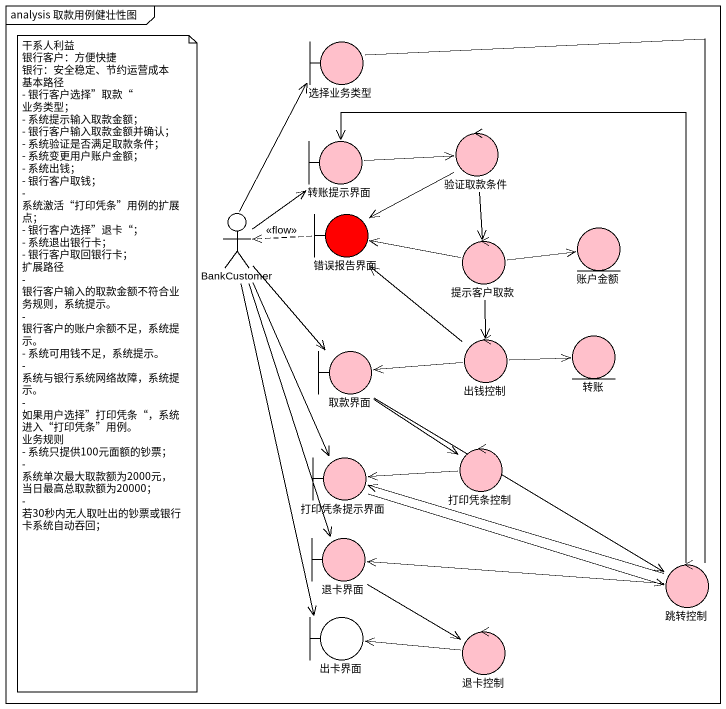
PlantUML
@startuml
mainframe analysis 取款用例健壮性图
boundary 选择业务类型 #FFC0CB
boundary 转账提示界面 #FFC0CB
control 验证取款条件 #FFC0CB
actor BankCustomer
boundary 错误报告界面 #FF0000
entity 账户金额 #FFC0CB
control 提示客户取款 #FFC0CB
boundary 取款界面 #FFC0CB
control 出钱控制 #FFC0CB
entity 转账 #FFC0CB
control 打印凭条控制 #FFC0CB
boundary 打印凭条提示界面 #FFC0CB
boundary 退卡界面 #FFC0CB
control 跳转控制 #FFC0CB
boundary 出卡界面
control 退卡控制 #FFC0CB
选择业务类型 -- 跳转控制
转账提示界面 -right-> 验证取款条件
验证取款条件 --> 错误报告界面
验证取款条件 --> 提示客户取款
BankCustomer -up-> 选择业务类型
BankCustomer -up-> 转账提示界面
BankCustomer --> 取款界面
BankCustomer --> 打印凭条提示界面
BankCustomer --> 退卡界面
BankCustomer --> 退卡界面
BankCustomer --> 出卡界面
错误报告界面 .left.> BankCustomer : <<flow>>
提示客户取款 -left-> 错误报告界面
提示客户取款 -right-> 账户金额
提示客户取款 --> 出钱控制
取款界面 --> 打印凭条控制
取款界面 --> 跳转控制
出钱控制 -up-> 错误报告界面
出钱控制 -left-> 取款界面
出钱控制 -right-> 转账
打印凭条控制 -left-> 打印凭条提示界面
打印凭条提示界面 -right-> 跳转控制
退卡界面 --> 退卡控制
跳转控制 -up-> 转账提示界面
跳转控制 -left-> 打印凭条提示界面
跳转控制 -left-> 退卡界面
退卡控制 -left-> 出卡界面
note as N1
  干系人利益
  银行客户：方便快捷
  银行：安全稳定、节约运营成本
  基本路径
  - 银行客户选择”取款“ 业务类型；
  - 系统提示输入取款金额；
  - 银行客户输入取款金额并确认；
  - 系统验证是否满足取款条件；
  - 系统变更用户账户金额；
  - 系统出钱；
  - 银行客户取钱；
  - 系统激活“打印凭条”用例的扩展点；
  - 银行客户选择”退卡“；
  - 系统退出银行卡；
  - 银行客户取回银行卡；
  扩展路径
  - 银行客户输入的取款金额不符合业务规则，系统提示。
  - 银行客户的账户余额不足，系统提示。
  - 系统可用钱不足，系统提示。
  - 系统与银行系统网络故障，系统提示。
  - 如果用户选择”打印凭条“，系统进入“打印凭条”用例。
  业务规则
  - 系统只提供100元面额的钞票；
  - 系统单次最大取款额为2000元，当日最高总取款额为20000；
  - 若30秒内无人取吐出的钞票或银行卡系统自动吞回；
end note
@enduml
